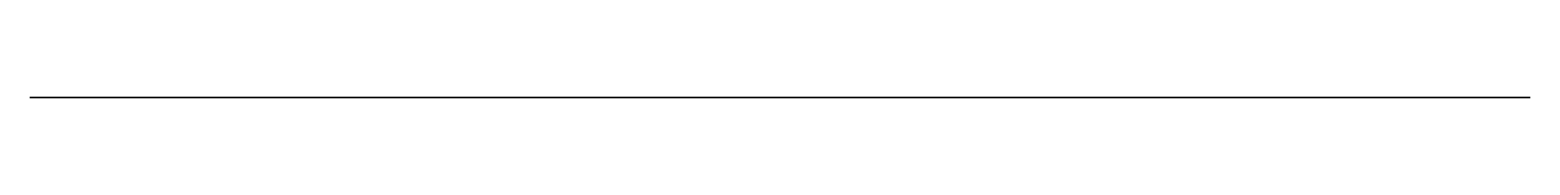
# Model space of a CAD drawing. Header units: millimetres. Extents: x 106.7 to 164.2, y 0 to 0.
import ezdxf

# ---------------------------------------------------------------- set-up
doc = ezdxf.new("R2010")
doc.units = ezdxf.units.MM
doc.layers.get('0').update_dxf_attribs({"color": 173, "true_color": 0x5858e1})

msp = doc.modelspace()

# ---------------------------------------------------------------- linework, layer by layer
at = {"color": 133, "true_color": 0x57e1c6, "extrusion": (0, -1, -1.19209e-07)}
msp.add_lwpolyline([(159.037, 7.14), (159.003, 7.182), (158.967, 7.222), (158.929, 7.26), (158.89, 7.297), (158.85, 7.331), (158.808, 7.365), (158.764, 7.396), (158.72, 7.426), (158.674, 7.454), (158.627, 7.48), (158.579, 7.505), (158.53, 7.528), (158.43, 7.569), (158.328, 7.604), (158.276, 7.618), (158.223, 7.631), (158.171, 7.641), (158.118, 7.65), (158.065, 7.657), (158.011, 7.661), (157.958, 7.664), (157.904, 7.665), (157.851, 7.664), (157.797, 7.661), (157.744, 7.657), (157.691, 7.65), (157.638, 7.641), (157.585, 7.631), (157.532, 7.618), (157.48, 7.604), (157.429, 7.586), (157.378, 7.566), (157.328, 7.543), (157.279, 7.518), (157.231, 7.49), (157.184, 7.46), (157.092, 7.397), (156.771, 7.14), (156.222, 6.727), (155.91, 6.515), (155.597, 6.319), (155.285, 6.143), (154.966, 5.979), (154.641, 5.828), (154.311, 5.688), (153.975, 5.562), (153.635, 5.449), (153.291, 5.349), (152.943, 5.262), (152.22, 5.122), (151.492, 5.028), (150.759, 4.976), (150.024, 4.962), (149.374, 4.976), (148.726, 5.016), (148.083, 5.089), (147.445, 5.202), (146.722, 5.377), (146.006, 5.589), (144.599, 6.08), (140.555, 7.499), (138.254, 8.513), (137.574, 8.755), (137.229, 8.858), (136.881, 8.949), (136.531, 9.025), (136.178, 9.087), (135.824, 9.132), (135.467, 9.159), (134.943, 9.17), (134.399, 9.151), (133.845, 9.105), (133.288, 9.031), (132.734, 8.932), (132.191, 8.808), (131.667, 8.662), (131.17, 8.495), (130.933, 8.403), (130.705, 8.302), (130.484, 8.195), (130.27, 8.08), (129.86, 7.831), (129.469, 7.558), (129.092, 7.263), (128.723, 6.948), (127.986, 6.27), (127.88, 6.484), (127.762, 6.694), (127.632, 6.9), (127.494, 7.101), (127.198, 7.491), (126.892, 7.863), (126.574, 8.213), (126.233, 8.54), (125.87, 8.843), (125.487, 9.121), (125.063, 9.407), (124.845, 9.544), (124.623, 9.671), (124.481, 9.743), (124.335, 9.81), (124.032, 9.932), (123.717, 10.034), (123.396, 10.116), (123.152, 10.162), (122.906, 10.198), (122.412, 10.255), (112.352, 11.415), (112.041, 11.441), (111.73, 11.447), (111.418, 11.435), (111.107, 11.404), (110.798, 11.356), (110.492, 11.291), (110.189, 11.209), (109.891, 11.111), (109.599, 10.995), (109.315, 10.861), (109.041, 10.71), (108.776, 10.541), (108.523, 10.356), (108.281, 10.156), (108.053, 9.941), (107.838, 9.712), (107.745, 9.601), (107.657, 9.486), (107.574, 9.367), (107.496, 9.246), (107.423, 9.121), (107.354, 8.994), (107.291, 8.863), (107.232, 8.73), (107.126, 8.456), (107.036, 8.172), (106.961, 7.881), (106.899, 7.581), (106.849, 7.276), (106.81, 6.965), (106.76, 6.331), (106.731, 5.043), (106.731, 0.283), (123.701, 0.283), (124.678, 1.834), (144.216, 1.834), (145.193, 0.283), (164.143, 0.283), (164.169, 0.559), (164.185, 0.834), (164.186, 0.97), (164.18, 1.106), (164.166, 1.242), (164.156, 1.309), (164.143, 1.376), (164.093, 1.587), (164.031, 1.795), (163.958, 1.999), (163.874, 2.198), (163.779, 2.392), (163.673, 2.581), (163.557, 2.764), (163.43, 2.941), (163.294, 3.11), (163.149, 3.272), (162.996, 3.424), (162.834, 3.568), (162.665, 3.703), (162.489, 3.828), (162.305, 3.944), (162.115, 4.049), (161.92, 4.145), (161.72, 4.23), (161.516, 4.305), (161.308, 4.368), (161.097, 4.419), (160.884, 4.456), (160.669, 4.479), (160.561, 4.485), (160.452, 4.487), (160.299, 4.487), (160.286, 4.487), (160.272, 4.488), (160.259, 4.49), (160.246, 4.492), (160.233, 4.494), (160.22, 4.498), (160.207, 4.502), (160.195, 4.506), (160.183, 4.511), (160.171, 4.516), (160.16, 4.522), (160.149, 4.529), (160.138, 4.536), (160.128, 4.543), (160.117, 4.551), (160.108, 4.559), (160.098, 4.568), (160.089, 4.577), (160.081, 4.587), (160.073, 4.596), (160.065, 4.607), (160.058, 4.617), (160.051, 4.628), (160.045, 4.639), (160.039, 4.651), (160.034, 4.663), (160.029, 4.675), (160.025, 4.688), (160.021, 4.7), (160.018, 4.713), (160.016, 4.726), (160.014, 4.74), (159.992, 4.915), (159.963, 5.089), (159.928, 5.262), (159.886, 5.433), (159.819, 5.664), (159.741, 5.89), (159.651, 6.113), (159.549, 6.33), (159.437, 6.542), (159.314, 6.748), (159.181, 6.947)], close=True, dxfattribs=at)

doc.saveas('drawing.dxf')
